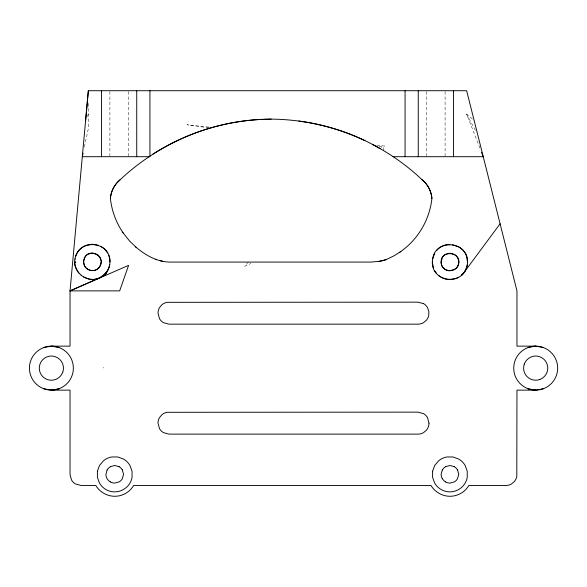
<?xml version="1.0" encoding="UTF-8"?>
<svg xmlns="http://www.w3.org/2000/svg" width="587" height="587" viewBox="0 0 587 587"><rect width="100%" height="100%" fill="white"/><g stroke="black" fill="none" stroke-linecap="round" stroke-linejoin="round"><path stroke-width="0.44" stroke-dasharray="2.94 2.2" d="M103.561 368.056L103.62 367.293M383.553 150.639L383.825 147.638L381.161 147.396M84.389 146.992L88.344 128.465L88.344 102.431M87.324 116.52L88.344 114.149M248.257 262.073L244.742 266.293L250.862 263.482M379.085 146.669L384.514 146.053L376.685 145.209M208.803 127.122L187.062 124.782L209.559 127.973M479.917 148.188L466.65 114.149L474.127 120.474M466.65 114.149L475.565 130.71M445.093 91.623L445.093 156.7M426.617 91.623L426.617 155.797M128.377 91.623L128.377 156.7M109.901 91.623L109.901 156.7"/><path stroke-width="0.88" d="M108.69 255.316C112.022 263.167 108.558 272.896 101.184 277.071A17.588 17.588 0 0 1 92.372 279.427M445.526 269.616A8.724 8.724 0 0 0 449.921 270.798L454.323 269.616A8.761 8.761 0 0 0 457.544 266.395C465.014 251.911 439.017 248.162 441.255 263.534C442.627 274.276 460.223 272.03 458.652 261.193L458.66 262.712M84.425 258.155C89.121 246.811 107.01 256.93 99.599 266.792C95.145 274.239 82.385 269.712 83.648 261.112M109.96 262C110.73 241 78.262 237.911 75.055 258.772C71.922 272.478 88.747 284.695 100.656 277.196A20.582 20.457 -0.4 0 0 102.754 275.765M432.326 262C432.868 235.24 474.722 241.822 466.54 267.672C460.92 286.016 431.738 281.679 432.326 262L433.529 268.332M101.111 261.017L100.003 257.422A8.761 8.761 0 0 0 96.782 254.259L92.386 253.026L87.984 254.208A8.761 8.761 0 0 0 84.77 257.473L83.589 261.824L84.77 266.219A8.761 8.761 0 0 0 87.984 269.44A8.717 8.717 0 0 0 92.386 270.622L94.734 270.269M109.74 264.473L109.71 264.876A17.588 17.588 0 0 1 105.865 273.138L103.694 275.303L100.656 277.196M75.011 259.263L75.055 258.772M51.348 346.147L58.869 347.475A21.954 21.954 0 0 1 68.995 381.249A21.954 21.954 0 0 1 33.767 381.249A21.954 21.954 0 0 1 43.886 347.511L51.348 346.147L70.036 346.147L70.036 290.881L88.344 90.721L466.65 90.721L516.964 290.881L516.964 346.147L535.652 346.147L543.18 347.475A21.954 21.954 0 0 1 553.306 381.249A21.954 21.954 0 0 1 518.079 381.249A21.954 21.954 0 0 1 528.197 347.511M432.546 259.432L434.688 253.202M85.621 120.474L88.344 90.721M372.341 144.395C391.984 154.535 410.188 167.772 425.817 183.408A27.127 27.127 0 0 1 431.907 198.472C429.669 219.883 417.724 240.01 399.916 252.109M83.068 153.17L82.312 156.7L149.934 156.7L149.934 90.721M83.721 260.305L84.117 258.816M75.708 256.328C77.271 251.522 81.021 247.457 85.724 245.593M524.286 364.006C525.747 360.022 529.371 356.977 533.554 356.228A12.07 12.07 0 0 1 539.791 356.779L541.698 357.666A12.114 12.114 0 0 1 546.137 362.098L547.025 364.006A12.078 12.078 0 0 1 547.025 372.275C545.793 375.592 543.107 378.285 539.791 379.51M107.113 469.886L105.931 474.289A8.724 8.724 0 0 0 107.113 478.684A8.761 8.761 0 0 0 110.385 481.905M442.304 469.886L441.123 474.289A8.724 8.724 0 0 0 442.304 478.684M105.249 275.538L107.531 270.754M500.095 223.794L463.4 273.315L461.397 275.31M436.442 250.693L438.606 248.521A17.617 17.617 0 0 1 446.861 244.676L449.921 244.405M123.527 233.399C116.255 223.133 111.772 210.968 110.385 198.472A27.127 27.127 0 0 1 120.379 179.541C147.315 154.227 180.583 135.788 216.332 126.359A212.355 202.603 0 0 1 271.143 119.117C309.151 119.447 347.042 129.558 380.002 148.511M400.789 251.544L394.09 255.778L386.371 259.535A51.612 51.304 0 0 1 378.63 261.406L370.698 262.073L171.595 262.073C158.358 262.492 146.317 255.844 136.477 247.597M95.395 270.093L96.782 269.44A8.761 8.761 0 0 0 100.003 266.219L101.184 261.824L101.676 262L101.162 262M458.718 277.24L455.938 278.539L449.921 279.595A17.441 17.441 0 0 1 441.123 277.24L438.606 275.486M110.334 466.672L114.729 465.491L119.132 466.672M445.526 466.672L449.921 465.491L454.323 466.672M70.036 290.881L128.597 265.368L119.667 290.881L70.036 290.881L98.403 278.363M86.37 245.293L92.386 244.229L98.403 245.293M58.869 388.807L51.348 390.135L43.82 388.807M543.18 388.807L535.652 390.135L516.964 390.135L516.795 476.373A11.102 11.102 0 0 1 514.381 481.538L511.46 483.989A11.036 11.036 0 0 1 505.965 485.456L468.866 485.464A21.976 21.976 0 0 1 449.921 496.286C442.268 496.264 434.879 492.045 430.975 485.464L133.675 485.464A21.976 21.976 0 0 1 114.729 496.286C107.076 496.264 99.687 492.045 95.784 485.464L81.035 485.464L75.54 483.989A10.926 10.926 0 0 1 71.511 479.961L70.036 474.465L70.036 390.135L51.348 390.135M535.652 346.147L528.131 347.475A21.954 21.954 0 0 1 543.18 347.482M271.143 119.117L257.297 119.638A221.901 221.901 0 0 0 153.112 154.021M393.099 156.7L483.233 156.7L481.575 152.444M74.806 262L75.818 262C72.59 262.066 77.535 271.884 78.907 273.138M92.386 279.419L89.327 279.155L83.589 277.071M452.269 244.618L458.718 246.76A17.705 17.705 0 0 1 465.161 253.202L466.452 255.983L467.516 262M535.652 390.135L528.131 388.807M162.511 261.2L160.2 260.687M155.313 259.278L155.915 259.535M423.484 303.64L417.988 302.158L167.104 302.327A11.102 11.102 0 0 0 161.939 304.741L159.488 307.661A11.036 11.036 0 0 0 158.02 313.157L159.488 318.66A10.926 10.926 0 0 0 163.516 322.689L169.012 324.156L417.988 324.156A11.036 11.036 0 0 0 423.484 322.689L426.404 320.231A11.102 11.102 0 0 0 428.818 315.065L428.818 311.249L427.505 307.661A11.036 11.036 0 0 0 423.528 303.574M100.56 246.298L101.184 246.584A17.705 17.705 0 0 1 107.626 253.026M81.072 275.303L81.571 275.655M123.453 233.303L129.632 241.088L136.345 247.501M136.544 247.655L135.296 246.65M436.633 273.498L434.688 270.798M122.947 232.613L122.632 232.181M457.544 469.886L458.718 474.289L457.544 478.684A8.761 8.761 0 0 1 454.323 481.905L449.921 483.086A8.717 8.717 0 0 1 445.526 481.905M122.353 469.886L123.527 474.289L122.353 478.684A8.761 8.761 0 0 1 119.132 481.905L114.729 483.086A8.717 8.717 0 0 1 110.334 481.905M457.544 257.598L458.586 260.481L458.586 263.534M453.45 90.721L453.45 156.7M418.26 90.721L418.26 156.7M405.067 90.721L405.067 156.7M136.734 90.721L136.734 156.7M101.544 90.721L101.544 156.7M445.577 481.905A8.761 8.761 0 0 1 442.356 478.684M442.356 469.938A8.761 8.761 0 0 1 445.577 466.724M454.323 466.724A8.761 8.761 0 0 1 457.544 469.938M539.813 379.488A12.078 12.078 0 0 1 524.33 364.006M467.245 265.053A17.581 17.581 0 0 1 461.228 275.486M442.304 266.403A8.724 8.724 0 0 1 441.123 262L442.304 257.598A8.761 8.761 0 0 1 445.526 254.384L449.921 253.202L454.323 254.384A8.761 8.761 0 0 1 457.493 257.598M445.577 269.616A8.761 8.761 0 0 1 442.356 266.395M107.164 469.938A8.761 8.761 0 0 1 110.385 466.724M119.132 466.724A8.761 8.761 0 0 1 122.353 469.938M43.82 347.475A21.954 21.954 0 0 1 58.869 347.475M107.759 270.093A20.582 20.457 -0.4 0 1 107.076 271.157M106.328 272.185A20.582 20.457 -0.4 0 1 103.73 274.951M386.371 259.535A51.869 51.869 0 0 1 378.63 261.406M421.921 179.541A27.34 27.178 0 0 1 431.9 198.472M298.776 121.025A221.901 221.901 0 0 1 364.953 140.594M110.393 198.472A27.34 27.178 0 0 1 120.372 179.541M97.398 471.236L97.398 477.341L99.496 483.086A17.522 17.522 0 0 0 105.931 489.529A17.441 17.441 0 0 0 114.729 491.884C119.873 491.862 124.87 489.499 128.208 485.603A17.588 17.588 0 0 0 132.053 477.341L132.053 471.236L129.969 465.491A17.705 17.705 0 0 0 123.527 459.049L117.782 456.965L111.669 456.965A17.588 17.588 0 0 0 103.437 460.817L99.496 465.491L97.398 471.236M432.59 471.236L432.59 477.341L434.688 483.086A17.522 17.522 0 0 0 441.123 489.529A17.441 17.441 0 0 0 449.921 491.884C455.064 491.862 460.061 489.499 463.4 485.603A17.588 17.588 0 0 0 467.245 477.341L467.245 471.236L465.161 465.491A17.705 17.705 0 0 0 458.718 459.049L452.973 456.965L446.861 456.965A17.588 17.588 0 0 0 438.628 460.817L434.688 465.491L432.59 471.236M428.987 423.132L428.818 425.039A11.102 11.102 0 0 1 426.404 430.205L423.484 432.656A11.036 11.036 0 0 1 417.988 434.123L169.012 434.123L163.516 432.656A10.926 10.926 0 0 1 159.488 428.627L158.013 423.132A11.036 11.036 0 0 1 159.488 417.628L161.939 414.708A11.102 11.102 0 0 1 167.104 412.301L417.988 412.133L423.484 413.608A11.072 11.072 0 0 1 427.505 417.628L428.987 423.132M62.714 372.275C61.481 375.592 58.795 378.285 55.479 379.51A12.078 12.078 0 0 1 40.019 364.006C41.406 359.992 45.082 356.984 49.242 356.228A12.07 12.07 0 0 1 55.479 356.779L57.387 357.666A12.114 12.114 0 0 1 61.826 362.098L62.714 364.006A12.078 12.078 0 0 1 62.714 372.275"/></g></svg>
